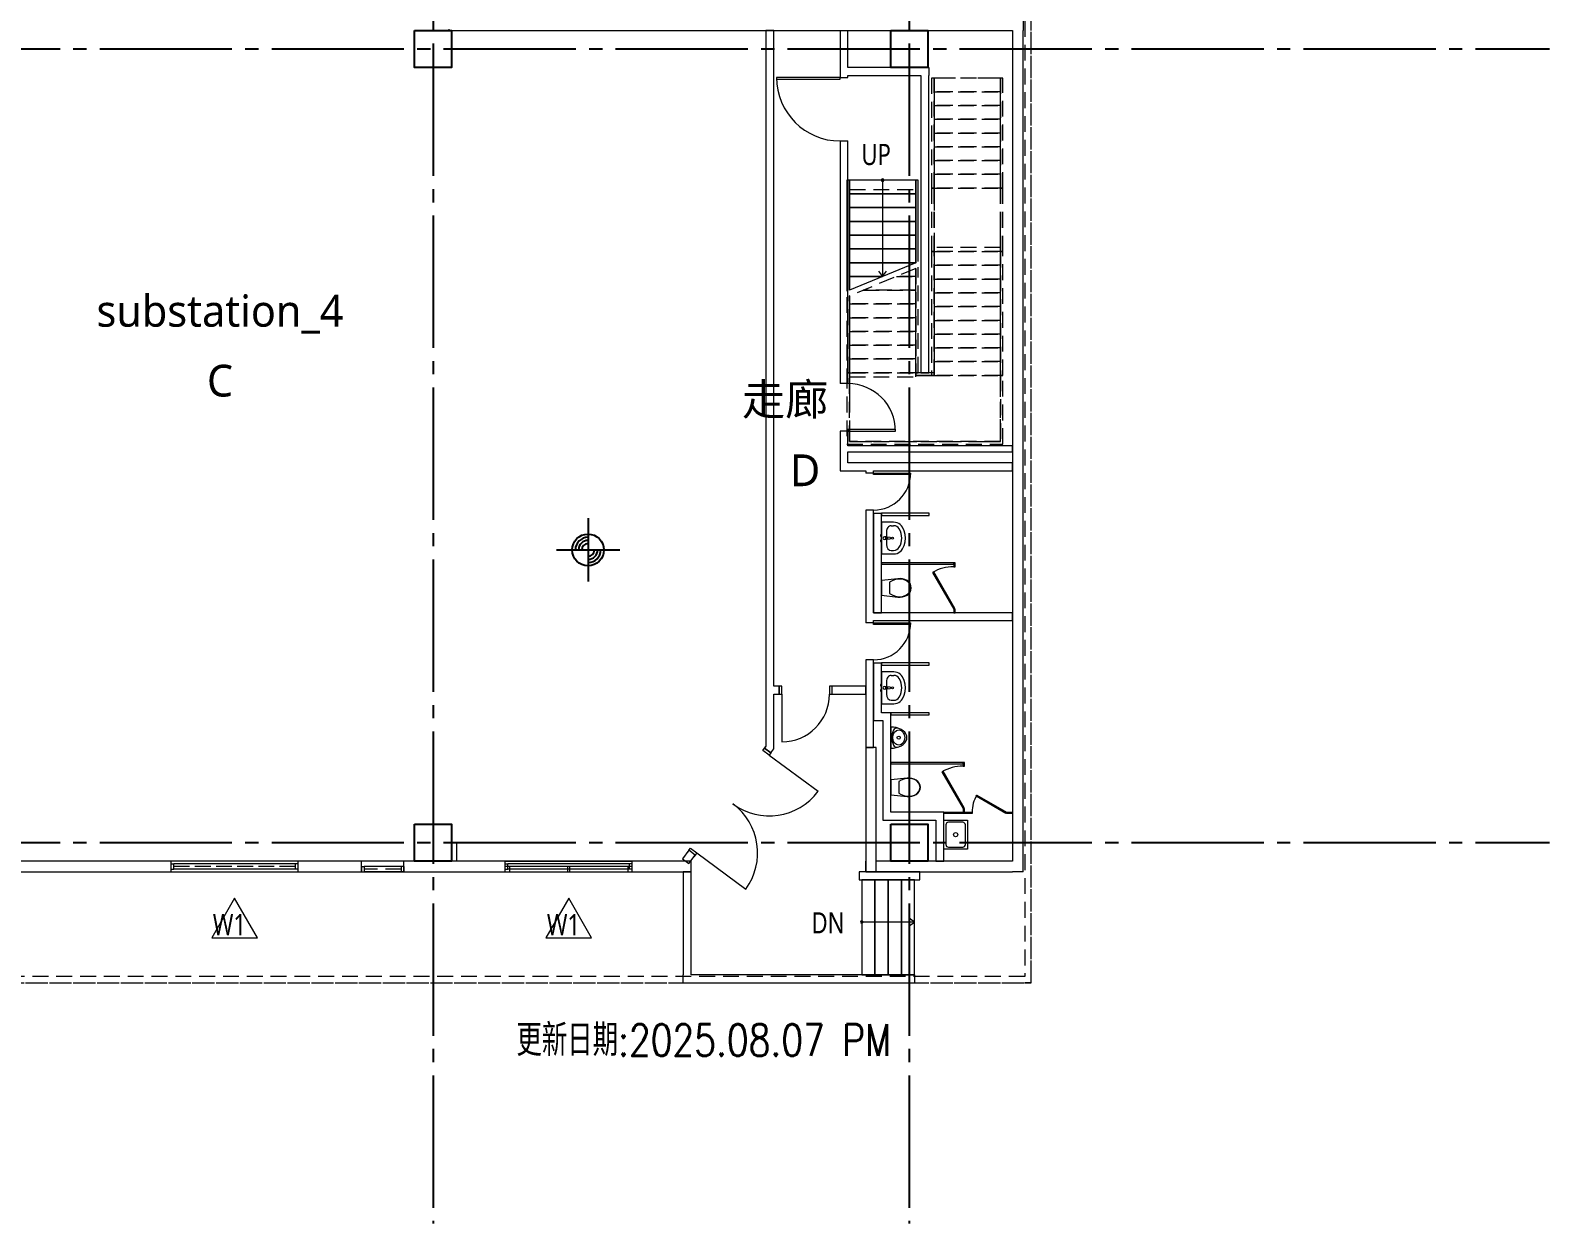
# Model space of a CAD drawing. Header units: millimetres. Extents: x -17313 to 27370, y -1010 to 13584.
# Drawn here: x 24499 to 27370, y -720 to 1535 of the extents above; entities that cross this region are included whole.
import ezdxf
from ezdxf.enums import TextEntityAlignment as Align

# ---------------------------------------------------------------- set-up
doc = ezdxf.new("R2010")
doc.units = ezdxf.units.MM
doc.header["$LTSCALE"] = 100
for name, pattern in [('X-S-FAB-L10$0$COL-CEN-LIN', [3.25, 2.5, -0.25, 0.25, -0.25]), ('X-S-FAB-L10$0$HIDDEN', [0.4, 0.3, -0.1]), ('X-S-FAB-L10$0$JJP_虛線(退縮線、投影線、地下室範圍、非屬本工程、圖面分區)', [0.45, 0.3, -0.15]), ('X-S-FAB-L10$0$虛線', [0.846667, 0.423333, -0.423333])]:
    doc.linetypes.add(name, pattern=pattern)
for name, color, linetype in [('0-XREF', 7, 'Continuous'), ('X-S-FAB-L10$0$0-DIM-INT', 8, 'Continuous'), ('X-S-FAB-L10$0$0-DIM-TXT', 8, 'Continuous'), ('X-S-FAB-L10$0$A-OBJE-TOIL.3D', 8, 'Continuous'), ('X-S-FAB-L10$0$A-STRS', 8, 'Continuous'), ('X-S-FAB-L10$0$A-TEXT', 8, 'Continuous'), ('X-S-FAB-L10$0$A-WALL-EX', 8, 'Continuous'), ('X-S-FAB-L10$0$A-WALL-IN', 8, 'Continuous'), ('X-S-FAB-L10$0$A-WALL-IN.200K', 8, 'Continuous'), ('X-S-FAB-L10$0$A-WALL-IN.200K拆除', 8, 'Continuous'), ('X-S-FAB-L10$0$A-ZONE.200K', 8, 'Continuous'), ('X-S-FAB-L10$0$BLOCK', 8, 'Continuous'), ('X-S-FAB-L10$0$CCL', 8, 'X-S-FAB-L10$0$COL-CEN-LIN'), ('X-S-FAB-L10$0$COL-S', 8, 'Continuous'), ('X-S-FAB-L10$0$Door', 8, 'Continuous'), ('X-S-FAB-L10$0$S-WALL', 8, 'Continuous'), ('X-S-FAB-L10$0$W label', 8, 'Continuous'), ('X-S-FAB-L10$0$Window', 8, 'Continuous')]:
    doc.layers.add(name, color=color, linetype=linetype)
doc.styles.add('X-S-FAB-L10$0$CHINA', font='simplex.shx', dxfattribs={"width": 0.75, "bigfont": 'chineset.shx'})
doc.styles.add('X-S-FAB-L10$0$Standard', font='', dxfattribs={"width": 0.8})
doc.styles.add('X-S-FAB-L10$0$TG_NOTE_TEXT', font='simplex.shx', dxfattribs={"width": 0.75, "bigfont": 'chineset.shx'})
doc.styles.get('X-S-FAB-L10$0$Standard').set_extended_font_data('Microsoft JhengHei')

# ---------------------------------------------------------------- blocks, each defined once
blk = doc.blocks.new('X-S-FAB-L10$0$FAB2-L05')
at = {"layer": 'X-S-FAB-L10$0$CCL'}
for p, q in [((-900, 11005), (-900, 0)), ((0, 11005), (0, 0)), ((-26880, 2220), (1210, 2220)), ((-26880, 720), (1210, 720))]:
    blk.add_line(p, q, dxfattribs=at)
at = {"layer": 'X-S-FAB-L10$0$COL-S'}
for points in [[(-935, 2255), (-865, 2255), (-865, 2185), (-935, 2185)], [(-35, 2255), (35, 2255), (35, 2185), (-35, 2185)], [(-935, 755), (-865, 755), (-865, 685), (-935, 685)], [(-35, 755), (35, 755), (35, 685), (-35, 685)]]:
    blk.add_lwpolyline(points, close=True, dxfattribs=at)
blk = doc.blocks.new('X-S-FAB-L10$0$substation_4__房間編號__42_1', base_point=(25222.7, 283.3))
at = {"layer": 'X-S-FAB-L10$0$A-ZONE.200K', "color": 154, "lineweight": 0, "style": 'X-S-FAB-L10$0$Standard'}
for tag, p in [('ROOM_NAME', (24857.3, 1035)), ('DUMMY_849', (25088.5, 1057.1)), ('DUMMY_850', (24831.4, 927.4)), ('DUMMY_851', (24857.3, 903.1))]:
    blk.add_attdef(tag, text='', height=60, dxfattribs=at).set_placement(p, align=Align.TOP_CENTER)
blk = doc.blocks.new('X-S-FAB-L10$0$走廊__房間編號__48_1', base_point=(25992.4, 536.3))
at = {"layer": 'X-S-FAB-L10$0$A-ZONE.200K', "color": 4, "lineweight": 0, "style": 'X-S-FAB-L10$0$Standard'}
for tag, p in [('ROOM_NAME', (25963.2, 867.8)), ('DUMMY_849', (26041, 887.7)), ('DUMMY_850', (25933.9, 757.9)), ('DUMMY_851', (25963.2, 733.6))]:
    blk.add_attdef(tag, text='', height=60, dxfattribs=at).set_placement(p, align=Align.TOP_CENTER)
blk = doc.blocks.new('X-S-FAB-L10$0$萬用門(22改)-REVISED[4]_1')
at = {"layer": 'X-S-FAB-L10$0$Door', "color": 4, "lineweight": 0}
for p, q in [((26029, 1446), (25909, 1446)), ((25909, 1446), (25909, 1443)), ((25909, 1443), (26029, 1443)), ((26029, 1443), (26029, 1446)), ((26029, 1446), (26044, 1446)), ((26029, 1326), (26044, 1326))]:
    blk.add_line(p, q, dxfattribs=at)
blk.add_arc((26029, 1446), 120, 180, 270, dxfattribs=at)
blk = doc.blocks.new('X-S-FAB-L10$0$萬用門(22改)-REVISED[5]_1')
at = {"layer": 'X-S-FAB-L10$0$Door', "color": 4, "lineweight": 0}
for p, q in [((26044, 867.5), (26029, 867.5)), ((26044, 777.5), (26029, 777.5)), ((26134, 780.5), (26044, 780.5)), ((26044, 780.5), (26044, 777.5)), ((26044, 777.5), (26134, 777.5)), ((26134, 777.5), (26134, 780.5))]:
    blk.add_line(p, q, dxfattribs=at)
blk.add_arc((26044, 777.5), 90, 0, 90, dxfattribs=at)
blk = doc.blocks.new('X-S-FAB-L10$0$萬用門(22改)-REVISED[6]_1')
at = {"layer": 'X-S-FAB-L10$0$Door', "color": 4, "lineweight": 0}
for p, q in [((26092.5, 698.5), (26077.5, 698.5)), ((26092.5, 698.5), (26162.5, 698.5)), ((26092.5, 695.5), (26092.5, 698.5)), ((26162.5, 695.5), (26092.5, 695.5)), ((26162.5, 698.5), (26162.5, 695.5)), ((26092.5, 628.5), (26077.5, 628.5))]:
    blk.add_line(p, q, dxfattribs=at)
blk.add_arc((26092.5, 698.5), 70, 270, 0, dxfattribs=at)
blk = doc.blocks.new('X-S-FAB-L10$0$萬用門(22改)-REVISED[7]_1')
at = {"layer": 'X-S-FAB-L10$0$Door', "color": 4, "lineweight": 0}
for p, q in [((26092.5, 415.5), (26077.5, 415.5)), ((26092.5, 415.5), (26162.5, 415.5)), ((26092.5, 412.5), (26092.5, 415.5)), ((26162.5, 412.5), (26092.5, 412.5)), ((26162.5, 415.5), (26162.5, 412.5)), ((26092.5, 345.5), (26077.5, 345.5))]:
    blk.add_line(p, q, dxfattribs=at)
blk.add_arc((26092.5, 415.5), 70, 270, 0, dxfattribs=at)
blk = doc.blocks.new('X-S-FAB-L10$0$2扇滑動窗 24[11]_1')
at = {"layer": 'X-S-FAB-L10$0$Window', "color": 8, "lineweight": 0}
for p, q in [((25396.25, -35), (25636.25, -35)), ((25396.25, -55), (25636.25, -55)), ((25513.75, -45), (25404.75, -45)), ((25404.75, -55), (25513.75, -55)), ((25627.75, -45), (25518.75, -45)), ((25518.75, -55), (25627.75, -55))]:
    blk.add_line(p, q, dxfattribs=at)
at = {"layer": 'X-S-FAB-L10$0$Window', "color": 1, "lineweight": 0}
for p, q in [((25396.25, -45), (25396.25, -35)), ((25396.25, -55), (25396.25, -45)), ((25396.25, -55), (25396.25, -45)), ((25636.25, -45), (25636.25, -35)), ((25636.25, -55), (25636.25, -45)), ((25636.25, -55), (25636.25, -45))]:
    blk.add_line(p, q, dxfattribs=at)
at = {"layer": 'X-S-FAB-L10$0$Window', "color": 4, "lineweight": 0}
for p, q in [((25404.75, -45), (25396.25, -45)), ((25396.25, -55), (25404.75, -55)), ((25404.75, -55), (25404.75, -45)), ((25518.75, -45), (25513.75, -45)), ((25513.75, -45), (25513.75, -55)), ((25518.75, -45), (25513.75, -45)), ((25513.75, -55), (25518.75, -55)), ((25513.75, -55), (25518.75, -55)), ((25518.75, -55), (25518.75, -45)), ((25636.25, -45), (25627.75, -45)), ((25627.75, -45), (25627.75, -55)), ((25627.75, -55), (25636.25, -55))]:
    blk.add_line(p, q, dxfattribs=at)
blk = doc.blocks.new('X-S-FAB-L10$0$通用_百葉窗[12]_1')
at = {"layer": 'X-S-FAB-L10$0$Window', "color": 12, "lineweight": 0}
for p, q in [((25125, -45), (25125, -55)), ((25125, -45), (25130, -45)), ((25125, -55), (25130, -55)), ((25200, -45), (25130, -45)), ((25130, -45), (25130, -55)), ((25200, -55), (25130, -55)), ((25200, -45), (25200, -55)), ((25205, -45), (25200, -45)), ((25205, -55), (25200, -55)), ((25205, -45), (25205, -55))]:
    blk.add_line(p, q, dxfattribs=at)
at = {"layer": 'X-S-FAB-L10$0$Window', "color": 12, "linetype": 'X-S-FAB-L10$0$JJP_虛線(退縮線、投影線、地下室範圍、非屬本工程、圖面分區)', "lineweight": 0}
blk.add_line((25200, -50), (25130, -50), dxfattribs=at)
blk = doc.blocks.new('X-S-FAB-L10$0$水標記 24[44]_1', base_point=(24885, -55))
at = {"layer": 'X-S-FAB-L10$0$W label', "color": 1, "lineweight": 0, "flags": 128}
blk.add_lwpolyline([(24841.7, -180), (24928.3, -180), (24885, -105)], close=True, dxfattribs=at)
at = {"layer": 'X-S-FAB-L10$0$W label', "color": 6, "lineweight": 0, "insert": (24843.8, -175), "char_height": 40, "attachment_point": 7, "style": 'X-S-FAB-L10$0$Standard'}
blk.add_mtext('\\A1;{\\pql;\\pt0;\\fMicrosoft JhengHei|b0|i0|c136|p34;W1\\fMicrosoft JhengHei|b0|i0|c136|p34;\\fMicrosoft JhengHei|b0|i0|c136|p34;\\fMicrosoft JhengHei|b0|i0|c136|p34;}', dxfattribs=at)
blk = doc.blocks.new('X-S-FAB-L10$0$通用_百葉窗[13]_1')
at = {"layer": 'X-S-FAB-L10$0$Window', "color": 1, "lineweight": 0}
for p, q in [((24765, -50), (24765, -40)), ((24765, -40), (24770, -40)), ((24765, -50), (24770, -50)), ((25000, -40), (24770, -40)), ((24770, -50), (24770, -40)), ((25000, -50), (24770, -50)), ((25000, -50), (25000, -40)), ((25005, -40), (25000, -40)), ((25005, -50), (25000, -50)), ((25005, -50), (25005, -40))]:
    blk.add_line(p, q, dxfattribs=at)
at = {"layer": 'X-S-FAB-L10$0$Window', "color": 1, "linetype": 'X-S-FAB-L10$0$HIDDEN', "lineweight": 0}
blk.add_line((25000, -45), (24770, -45), dxfattribs=at)
at = {"layer": 'X-S-FAB-L10$0$W label', "color": 1, "lineweight": 0}
blk.add_blockref('X-S-FAB-L10$0$水標記 24[44]_1', (24885, -55), dxfattribs=at)
blk = doc.blocks.new('X-S-FAB-L10$0$水標記 24[45]_1', base_point=(25516.2, -55))
at = {"layer": 'X-S-FAB-L10$0$W label', "color": 1, "lineweight": 0, "flags": 128}
blk.add_lwpolyline([(25472.9, -180), (25559.6, -180), (25516.2, -105)], close=True, dxfattribs=at)
at = {"layer": 'X-S-FAB-L10$0$W label', "color": 6, "lineweight": 0, "insert": (25475.1, -175), "char_height": 40, "attachment_point": 7, "style": 'X-S-FAB-L10$0$Standard'}
blk.add_mtext('\\A1;{\\pql;\\pt0;\\fMicrosoft JhengHei|b0|i0|c136|p34;W1\\fMicrosoft JhengHei|b0|i0|c136|p34;\\fMicrosoft JhengHei|b0|i0|c136|p34;\\fMicrosoft JhengHei|b0|i0|c136|p34;}', dxfattribs=at)
blk = doc.blocks.new('X-S-FAB-L10$0$通用_百葉窗[14]_1')
at = {"layer": 'X-S-FAB-L10$0$Window', "color": 1, "lineweight": 0}
for p, q in [((25396.25, -50), (25396.25, -40)), ((25396.25, -40), (25401.25, -40)), ((25396.25, -50), (25401.25, -50)), ((25631.25, -40), (25401.25, -40)), ((25401.25, -50), (25401.25, -40)), ((25631.25, -50), (25401.25, -50)), ((25631.25, -50), (25631.25, -40)), ((25636.25, -40), (25631.25, -40)), ((25636.25, -50), (25631.25, -50)), ((25636.25, -50), (25636.25, -40))]:
    blk.add_line(p, q, dxfattribs=at)
at = {"layer": 'X-S-FAB-L10$0$Window', "color": 1, "linetype": 'X-S-FAB-L10$0$HIDDEN', "lineweight": 0}
blk.add_line((25631.25, -45), (25401.25, -45), dxfattribs=at)
at = {"layer": 'X-S-FAB-L10$0$W label', "color": 1, "lineweight": 0}
blk.add_blockref('X-S-FAB-L10$0$水標記 24[45]_1', (25516.25, -55), dxfattribs=at)
blk = doc.blocks.new('X-S-FAB-L10$0$金屬雙門 24[48]_1')
at = {"layer": 'X-S-FAB-L10$0$Door', "lineweight": 0}
for p, q in [((25883.1, 174.4), (25886, 178.5)), ((25895.1, 165.5), (25883.1, 174.4)), ((25886, 178.5), (25888.6, 181.9)), ((25886, 178.5), (25888.6, 181.9)), ((25886, 178.5), (25898.1, 169.5)), ((25898.1, 169.5), (25886, 178.5)), ((25898.1, 169.5), (25886, 178.5)), ((25898.1, 169.5), (25900.6, 173)), ((25898.1, 169.5), (25900.6, 173)), ((25898.1, 169.5), (25895.1, 165.5)), ((25895.1, 165.5), (25987.6, 97.1)), ((25743.3, -14.5), (25740.8, -18)), ((25743.3, -14.5), (25740.8, -18)), ((25743.3, -14.5), (25746.3, -10.5)), ((25755.4, -23.4), (25743.3, -14.5)), ((25755.4, -23.4), (25743.3, -14.5)), ((25755.4, -23.4), (25743.3, -14.5)), ((25746.3, -10.5), (25758.4, -19.4)), ((25755.4, -23.4), (25752.8, -26.9)), ((25755.4, -23.4), (25752.8, -26.9)), ((25758.4, -19.4), (25755.4, -23.4)), ((25758.4, -19.4), (25850.8, -87.8))]:
    blk.add_line(p, q, dxfattribs=at)
for centre, start, end in [((25895.1, 165.5), 233.5158, 323.5158), ((25758.4, -19.4), 323.5158, 53.5158)]:
    blk.add_arc(centre, 115, start, end, dxfattribs=at)
blk = doc.blocks.new('X-S-FAB-L10')
at = {"layer": 'X-S-FAB-L10$0$0-DIM-INT'}
for p, q in [((25552.969, 613.233), (25552.969, 493.233)), ((25492.969, 553.233), (25612.969, 553.233))]:
    blk.add_line(p, q, dxfattribs=at)
blk.add_circle((25552.969, 553.233), 30, dxfattribs=at)
for radius, start, end in [(24, 90, 180), (18, 90, 180), (12, 90, 180), (24, 270, 0), (18, 270, 0), (12, 270, 0)]:
    blk.add_arc((25552.969, 553.233), radius, start, end, dxfattribs=at)
at = {"layer": 'X-S-FAB-L10$0$A-OBJE-TOIL.3D', "lineweight": 0}
for p, q in [((26115.718, 576.86), (26117.205, 576.86)), ((26115.718, 574.14), (26115.718, 576.86)), ((26116.727, 587.383), (26116.727, 563.617)), ((26125.823, 598.978), (26130.405, 598.978)), ((26117.205, 574.14), (26115.718, 574.14)), ((26125.823, 552.022), (26130.405, 552.022)), ((26122.641, 492.394), (26122.641, 481.5)), ((26122.641, 481.5), (26122.641, 470.606)), ((26125.827, 315.978), (26130.409, 315.978)), ((26115.723, 293.86), (26117.21, 293.86)), ((26115.723, 291.14), (26115.723, 293.86)), ((26117.21, 291.14), (26115.723, 291.14)), ((26116.732, 304.383), (26116.732, 280.617)), ((26125.827, 269.022), (26130.409, 269.022)), ((26140.141, 115.394), (26140.141, 104.5)), ((26140.141, 104.5), (26140.141, 93.606)), ((26229, 33.5), (26229, -3.5)), ((26261, 38.5), (26234, 38.5)), ((26266, -3.5), (26266, 33.5)), ((26234, -8.5), (26261, -8.5))]:
    blk.add_line(p, q, dxfattribs=at)
at = {"layer": 'X-S-FAB-L10$0$A-OBJE-TOIL.3D', "lineweight": 0, "flags": 128}
for points in [[(26092.5, 622.5), (26107.5, 622.5)], [(26092.5, 622.5), (26092.5, 434.5)], [(26107.5, 434.5), (26107.5, 622.5)], [(26092.5, 434.5), (26107.5, 434.5)], [(26092.5, 339.5), (26107.5, 339.5)], [(26092.5, 339.5), (26092.5, 230.5)], [(26107.5, 245.5), (26107.5, 339.5)], [(26092.5, 230.5), (26107.5, 230.5)], [(26110, 245.5), (26107.5, 245.5)], [(26107.5, 230.5), (26110, 230.5)], [(26125, 245.5), (26110, 245.5)], [(26110, 230.5), (26110, 42.5)], [(26125, 57.5), (26125, 245.5)], [(26210, 57.5), (26125, 57.5)], [(26225, 57.5), (26210, 57.5)], [(26225, -35), (26225, 57.5)], [(26110, 42.5), (26125, 42.5)], [(26125, 42.5), (26210, 42.5)], [(26210, 42.5), (26210, -35)], [(26210, -35), (26225, -35)]]:
    blk.add_lwpolyline(points, dxfattribs=at)
for points in [[(26107.495, 545.5), (26130.405, 545.5), (26133.777, 545.789), (26137.041, 546.649), (26140.093, 548.05), (26142.836, 549.949), (26145.181, 552.285), (26147.055, 554.983), (26150.049, 561.502), (26151.879, 568.404), (26152.494, 575.5), (26151.879, 582.596), (26150.049, 589.498), (26147.055, 596.017), (26145.181, 598.715), (26142.836, 601.051), (26140.093, 602.95), (26137.041, 604.351), (26133.777, 605.211), (26130.405, 605.5), (26107.495, 605.5)], [(26107.5, 622.5), (26107.5, 618.5), (26197.5, 618.491), (26197.5, 622.491)], [(26107.495, 579.15), (26107.495, 581.85), (26105.495, 581.85), (26105.495, 579.15)], [(26107.495, 569.15), (26107.495, 571.85), (26105.495, 571.85), (26105.495, 569.15)], [(26107.5, 528.5), (26107.5, 526), (26244, 526), (26244, 528.5)], [(26246.5, 528.5), (26244, 528.5), (26244, 521.5), (26246.5, 521.5)], [(26147.175, 464.558), (26151.528, 465.798), (26155.635, 467.7), (26158.889, 470.26), (26161.385, 473.564), (26162.956, 477.395), (26163.5, 481.5), (26162.956, 485.605), (26161.385, 489.436), (26158.889, 492.74), (26155.635, 495.3), (26151.528, 497.202), (26147.175, 498.442), (26142.682, 498.991), (26138.159, 498.835), (26107.5, 495.597), (26107.5, 467.403), (26138.159, 464.165), (26142.682, 464.009)], [(26107.5, 493.8), (26107.5, 469.2), (26108, 469.2), (26108, 493.8)], [(26246.165, 442.75), (26206.165, 512.032), (26204, 510.782), (26244, 441.5)], [(26246.5, 441.5), (26244, 441.5), (26244, 434.5), (26246.5, 434.5)], [(26107.5, 339.5), (26107.5, 335.5), (26197.5, 335.491), (26197.5, 339.491)], [(26107.5, 262.5), (26130.409, 262.5), (26133.781, 262.789), (26137.046, 263.649), (26140.098, 265.05), (26142.841, 266.949), (26145.186, 269.285), (26147.059, 271.983), (26150.053, 278.502), (26151.883, 285.404), (26152.499, 292.5), (26151.883, 299.596), (26150.053, 306.498), (26147.059, 313.017), (26145.186, 315.715), (26142.841, 318.051), (26140.098, 319.95), (26137.046, 321.351), (26133.781, 322.211), (26130.409, 322.5), (26107.5, 322.5)], [(26107.5, 296.15), (26107.5, 298.85), (26105.5, 298.85), (26105.5, 296.15)], [(26107.5, 286.15), (26107.5, 288.85), (26105.5, 288.85), (26105.5, 286.15)], [(26125, 245.5), (26125, 241.5), (26197.5, 241.493), (26197.5, 245.493)], [(26124.994, 178.5), (26130.29, 178.803), (26135.425, 179.705), (26140.244, 181.178), (26144.599, 183.177), (26148.359, 185.642), (26151.408, 188.497), (26153.655, 191.657), (26155.032, 195.024), (26155.495, 198.497), (26155.032, 201.97), (26153.657, 205.338), (26151.41, 208.497), (26148.361, 211.353), (26144.602, 213.819), (26140.247, 215.819), (26135.429, 217.293), (26130.294, 218.196), (26124.997, 218.5), (26124.995, 198.5)], [(26125, 151.5), (26125, 149), (26261.5, 149), (26261.5, 151.5)], [(26264, 151.5), (26261.5, 151.5), (26261.5, 144.5), (26264, 144.5)], [(26164.675, 87.558), (26169.028, 88.798), (26173.135, 90.7), (26176.389, 93.26), (26178.885, 96.564), (26180.456, 100.395), (26181, 104.5), (26180.456, 108.605), (26178.885, 112.436), (26176.389, 115.74), (26173.135, 118.3), (26169.028, 120.202), (26164.675, 121.442), (26160.182, 121.991), (26155.659, 121.835), (26125, 118.597), (26125, 90.403), (26155.659, 87.165), (26160.182, 87.009)], [(26125, 116.8), (26125, 92.2), (26125.5, 92.2), (26125.5, 116.8)], [(26263.665, 65.75), (26223.665, 135.032), (26221.5, 133.782), (26261.5, 64.5)], [(26342.446, 55.335), (26286.154, 87.835), (26287.404, 90), (26343.696, 57.5)], [(26225, 55), (26225, 57.5), (26278.696, 57.5), (26278.696, 55)], [(26264, 64.5), (26261.5, 64.5), (26261.5, 57.5), (26264, 57.5)], [(26343.696, 55), (26343.696, 57.5), (26355, 57.5), (26355, 55)], [(26270, 42.5), (26270, -12.5), (26225, -12.5), (26225, 42.5)]]:
    blk.add_lwpolyline(points, close=True, dxfattribs=at)
for points in [[(26113.227, 573), (26117.423, 573.4, 0.12101958), (26118.374, 573.727), (26123.667, 574.39, 0.88256628), (26123.667, 576.61), (26118.374, 577.273, 0.12101958), (26117.423, 577.6), (26113.227, 578, 1)], [(26113.232, 290), (26117.427, 290.4, 0.12101958), (26118.378, 290.727), (26123.672, 291.39, 0.88256628), (26123.672, 293.61), (26118.378, 294.273, 0.12101958), (26117.427, 294.6), (26113.232, 295, 1)]]:
    blk.add_lwpolyline(points, format="xyb", close=True, dxfattribs=at)
at = {"layer": 'X-S-FAB-L10$0$A-OBJE-TOIL.3D', "lineweight": 0}
for centre, radius in [((26128.209, 575.5), 1.75), ((26128.213, 292.5), 1.75), ((26139.995, 198.499), 3), ((26247.5, 15), 4)]:
    blk.add_circle(centre, radius, dxfattribs=at)
for centre, radius, start, end in [((26117.205, 575.5), 1.36, 270, 90), ((26117.233, 575.5), 2.109, 302.771025, 57.228975), ((26244, 441.5), 80, 90, 120), ((26117.21, 292.5), 1.36, 270, 90), ((26117.237, 292.5), 2.109, 302.771025, 57.228975), ((26160.01, 198.497), 33.015, 154.541866, 179.994444), ((26136.524, 209.678), 7.002, 79.179914, 154.541864), ((26160.01, 198.497), 33.015, 179.994444, 205.447022), ((26136.521, 187.32), 7.002, 205.447022, 280.808974), ((26261.5, 64.5), 80, 90, 120), ((26343.696, 57.5), 65, 150, 180), ((26234, 33.5), 5, 90, 180), ((26261, 33.5), 5, 0, 90), ((26234, -3.5), 5, 180, 270), ((26261, -3.5), 5, 270, 0)]:
    blk.add_arc(centre, radius, start, end, dxfattribs=at)
for centre, major_axis, ratio, start_param, end_param in [((26125.823, 587.37), (0, 11.607), 0.78364566, 0, 1.57079633), ((26130.405, 587.385), (12.12, 0), 0.95652174, 0.49697483, 1.57079633), ((26107.495, 575.5), (38.182, 0), 0.95652174, 5.78621047, 6.78016015), ((26125.823, 563.63), (0, 11.607), 0.78364566, 1.57079633, 3.14159265), ((26130.405, 563.615), (12.12, 0), 0.95652174, 4.71238898, 5.78621048), ((26141.444, 455.69), (0, 42.525), 0.87554585, 6.25956718, 6.81258774), ((26143.577, 472.554), (0, 25.69), 0.87554585, 5.43832418, 6.33891274), ((26150.616, 481.419), (0, 13.852), 0.87554585, 4.71824985, 5.34489362), ((26141.444, 507.31), (0, 42.525), 0.87554585, 2.61218792, 3.16520847), ((26143.577, 490.446), (0, 25.69), 0.87554585, 3.08586142, 3.98644998), ((26150.616, 481.581), (0, 13.852), 0.87554585, 4.07988447, 4.70652824), ((26125.827, 304.37), (0, 11.607), 0.78364566, 0, 1.57079633), ((26130.409, 304.385), (12.12, 0), 0.95652174, 0.49697483, 1.57079633), ((26107.5, 292.5), (38.182, 0), 0.95652174, 5.78621047, 6.78016015), ((26125.827, 280.63), (0, 11.607), 0.78364566, 1.57079633, 3.14159265), ((26130.409, 280.615), (12.12, 0), 0.95652174, 4.71238898, 5.78621048), ((26158.944, 78.69), (0, 42.525), 0.87554585, 6.25956718, 6.81258774), ((26161.077, 95.554), (0, 25.69), 0.87554585, 5.43832418, 6.33891274), ((26158.944, 130.31), (0, 42.525), 0.87554585, 2.61218792, 3.16520847), ((26161.077, 113.446), (0, 25.69), 0.87554585, 3.08586142, 3.98644998), ((26168.116, 104.419), (0, 13.852), 0.87554585, 4.71824985, 5.34489362), ((26168.116, 104.581), (0, 13.852), 0.87554585, 4.07988447, 4.70652824)]:
    blk.add_ellipse(centre, major_axis=major_axis, ratio=ratio, start_param=start_param, end_param=end_param, dxfattribs=at)
blk.add_ellipse((26139.995, 198.499), major_axis=(0.001, 14.5), ratio=0.77241379, dxfattribs=at)
at = {"layer": 'X-S-FAB-L10$0$A-STRS', "linetype": 'X-S-FAB-L10$0$JJP_虛線(退縮線、投影線、地下室範圍、非屬本工程、圖面分區)', "lineweight": 0}
for p, q in [((26207, 1445), (26202, 1445)), ((26202, 1445), (26202, 1237)), ((26207, 1237), (26207, 1445)), ((26332, 1445), (26207, 1445)), ((26207, 1445), (26207, 1419)), ((26337, 1445), (26332, 1445)), ((26332, 1445), (26332, 1237)), ((26332, 1419), (26332, 1445)), ((26337, 1237), (26337, 1445)), ((26207, 1419), (26332, 1419)), ((26332, 1419), (26207, 1419)), ((26207, 1419), (26207, 1393)), ((26207, 1419), (26332, 1419)), ((26332, 1393), (26332, 1419)), ((26207, 1393), (26332, 1393)), ((26332, 1393), (26207, 1393)), ((26207, 1393), (26207, 1367)), ((26207, 1393), (26332, 1393)), ((26332, 1367), (26332, 1393)), ((26207, 1367), (26332, 1367)), ((26332, 1367), (26207, 1367)), ((26207, 1367), (26207, 1341)), ((26207, 1367), (26332, 1367)), ((26332, 1341), (26332, 1367)), ((26207, 1341), (26332, 1341)), ((26332, 1341), (26207, 1341)), ((26207, 1341), (26207, 1315)), ((26207, 1341), (26332, 1341)), ((26332, 1315), (26332, 1341)), ((26207, 1315), (26332, 1315)), ((26332, 1315), (26207, 1315)), ((26207, 1315), (26207, 1289)), ((26207, 1315), (26332, 1315)), ((26332, 1289), (26332, 1315)), ((26207, 1289), (26332, 1289)), ((26332, 1289), (26207, 1289)), ((26207, 1289), (26207, 1263)), ((26207, 1289), (26332, 1289)), ((26332, 1263), (26332, 1289)), ((26047, 1234.585), (26172, 1234.585)), ((26207, 1237), (26202, 1237)), ((26202, 1237), (26202, 1117)), ((26202, 1237), (26207, 1237)), ((26207, 1263), (26332, 1263)), ((26207, 1263), (26207, 1237)), ((26332, 1263), (26207, 1263)), ((26207, 1263), (26332, 1263)), ((26207, 1117), (26207, 1237)), ((26207, 1237), (26332, 1237)), ((26207, 1237), (26332, 1237)), ((26207, 1237), (26332, 1237)), ((26207, 1237), (26207, 1117)), ((26332, 1237), (26207, 1237)), ((26207, 1237), (26332, 1237)), ((26332, 1237), (26332, 1263)), ((26337, 1237), (26332, 1237)), ((26332, 1237), (26332, 1117)), ((26332, 1237), (26337, 1237)), ((26332, 1117), (26332, 1237)), ((26337, 1117), (26337, 1237)), ((26332, 1124.77), (26207, 1124.77)), ((26207, 1117), (26202, 1117)), ((26202, 1117), (26202, 883)), ((26202, 1117), (26207, 1117)), ((26207, 883), (26207, 1117)), ((26207, 1117), (26332, 1117)), ((26207, 1117), (26332, 1117)), ((26207, 1117), (26332, 1117)), ((26332, 1117), (26207, 1117)), ((26207, 1117), (26207, 1091)), ((26207, 1117), (26332, 1117)), ((26207, 1091), (26332, 1091)), ((26332, 1091), (26207, 1091)), ((26207, 1091), (26207, 1065)), ((26207, 1091), (26332, 1091)), ((26337, 1117), (26332, 1117)), ((26332, 1117), (26332, 883)), ((26332, 1117), (26337, 1117)), ((26332, 1091), (26332, 1117)), ((26332, 1065), (26332, 1091)), ((26337, 883), (26337, 1117)), ((26172, 1085.169), (26047, 1033.169)), ((26172, 1070), (26135.536, 1070)), ((26135.536, 1070), (26172, 1070)), ((26172, 1070), (26135.536, 1070)), ((26172, 1085.169), (26172, 888)), ((26172, 1070), (26172, 1085.169)), ((26172, 1044), (26172, 1070)), ((26177, 888), (26177, 1087.249)), ((26207, 1065), (26332, 1065)), ((26332, 1065), (26207, 1065)), ((26207, 1065), (26207, 1039)), ((26207, 1065), (26332, 1065)), ((26332, 1039), (26332, 1065)), ((26172, 1044), (26073.036, 1044)), ((26073.036, 1044), (26172, 1044)), ((26172, 1044), (26073.036, 1044)), ((26172, 1018), (26172, 1044)), ((26207, 1039), (26332, 1039)), ((26332, 1039), (26207, 1039)), ((26207, 1039), (26207, 1013)), ((26207, 1039), (26332, 1039)), ((26332, 1013), (26332, 1039)), ((26042, 1031.089), (26042, 888)), ((26047, 888), (26047, 1033.169)), ((26047, 1033.169), (26047, 1018)), ((26172, 1018), (26047, 1018)), ((26047, 1018), (26172, 1018)), ((26172, 1018), (26047, 1018)), ((26047, 1018), (26047, 992)), ((26172, 992), (26172, 1018)), ((26207, 1013), (26332, 1013)), ((26332, 1013), (26207, 1013)), ((26207, 1013), (26207, 987)), ((26207, 1013), (26332, 1013)), ((26332, 987), (26332, 1013)), ((26172, 992), (26047, 992)), ((26047, 992), (26172, 992)), ((26172, 992), (26047, 992)), ((26047, 992), (26047, 966)), ((26172, 966), (26172, 992)), ((26207, 987), (26332, 987)), ((26332, 987), (26207, 987)), ((26207, 987), (26207, 961)), ((26207, 987), (26332, 987)), ((26332, 961), (26332, 987)), ((26172, 966), (26047, 966)), ((26047, 966), (26172, 966)), ((26172, 966), (26047, 966)), ((26047, 966), (26047, 940)), ((26172, 940), (26172, 966)), ((26207, 961), (26332, 961)), ((26332, 961), (26207, 961)), ((26207, 961), (26207, 935)), ((26207, 961), (26332, 961)), ((26332, 935), (26332, 961)), ((26172, 940), (26047, 940)), ((26047, 940), (26172, 940)), ((26172, 940), (26047, 940)), ((26047, 940), (26047, 914)), ((26172, 914), (26172, 940)), ((26207, 935), (26332, 935)), ((26332, 935), (26207, 935)), ((26207, 935), (26207, 909)), ((26207, 935), (26332, 935)), ((26332, 909), (26332, 935)), ((26172, 914), (26047, 914)), ((26047, 914), (26172, 914)), ((26172, 914), (26047, 914)), ((26047, 914), (26047, 888)), ((26172, 888), (26172, 914)), ((26207, 909), (26332, 909)), ((26207, 909), (26207, 883)), ((26332, 909), (26207, 909)), ((26207, 909), (26332, 909)), ((26332, 883), (26332, 909)), ((26042, 888), (26047, 888)), ((26042, 888), (26042, 753)), ((26047, 888), (26042, 888)), ((26047, 758), (26047, 888)), ((26172, 888), (26047, 888)), ((26172, 888), (26047, 888)), ((26172, 888), (26047, 888)), ((26047, 888), (26172, 888)), ((26172, 888), (26047, 888)), ((26047, 888), (26047, 758)), ((26047, 880.23), (26172, 880.23)), ((26172, 888), (26177, 888)), ((26172, 888), (26172, 883)), ((26177, 888), (26172, 888)), ((26172, 883), (26172, 888)), ((26172, 883), (26207, 883)), ((26172, 880.23), (26172, 883)), ((26207, 883), (26172, 883)), ((26207, 888), (26177, 888)), ((26202, 883), (26207, 883)), ((26207, 883), (26207, 888)), ((26207, 883), (26332, 883)), ((26207, 883), (26332, 883)), ((26207, 883), (26332, 883)), ((26332, 883), (26207, 883)), ((26207, 883), (26332, 883)), ((26337, 883), (26332, 883)), ((26332, 883), (26332, 758)), ((26332, 883), (26337, 883)), ((26332, 758), (26332, 883)), ((26337, 753), (26337, 883)), ((26042, 753), (26337, 753)), ((26332, 758), (26047, 758)), ((26047, 758), (26332, 758))]:
    blk.add_line(p, q, dxfattribs=at)
at = {"layer": 'X-S-FAB-L10$0$A-STRS', "linetype": 'X-S-FAB-L10$0$虛線', "lineweight": 0}
for p, q in [((26332, 1445), (26207, 1445)), ((26207, 1445), (26207, 1237)), ((26332, 1237), (26332, 1445)), ((26207, 1237), (26207, 1124.77)), ((26332, 1124.77), (26332, 1237)), ((26207, 1124.77), (26207, 1117)), ((26332, 1117), (26332, 1124.77)), ((26207, 1117), (26207, 883)), ((26332, 883), (26332, 1117)), ((26172, 888), (26172, 1085.169)), ((26047, 1033.169), (26047, 888)), ((26047, 888), (26047, 880.23)), ((26047, 880.23), (26047, 758)), ((26172, 883), (26172, 888)), ((26207, 883), (26172, 883)), ((26332, 758), (26332, 883)), ((26047, 758), (26332, 758))]:
    blk.add_line(p, q, dxfattribs=at)
at = {"layer": 'X-S-FAB-L10$0$A-STRS', "lineweight": 0}
for p, q in [((26042, 1252), (26042, 1041.92)), ((26047, 1252), (26042, 1252)), ((26047, 1044), (26047, 1252)), ((26047, 1252), (26047, 1044)), ((26172, 1252), (26047, 1252)), ((26172, 1252), (26047, 1252)), ((26047, 1252), (26047, 1226)), ((26109.5, 1252), (26109.5, 1226)), ((26172, 1252), (26172, 1096)), ((26177, 1252), (26172, 1252)), ((26172, 1096), (26172, 1252)), ((26172, 1226), (26172, 1252)), ((26177, 1098.08), (26177, 1252)), ((26172, 1226), (26047, 1226)), ((26047, 1226), (26172, 1226)), ((26172, 1226), (26047, 1226)), ((26047, 1226), (26047, 1200)), ((26109.5, 1226), (26109.5, 1070)), ((26172, 1200), (26172, 1226)), ((26172, 1200), (26047, 1200)), ((26047, 1200), (26172, 1200)), ((26172, 1200), (26047, 1200)), ((26047, 1200), (26047, 1174)), ((26172, 1174), (26172, 1200)), ((26172, 1174), (26047, 1174)), ((26047, 1174), (26172, 1174)), ((26172, 1174), (26047, 1174)), ((26047, 1174), (26047, 1148)), ((26172, 1148), (26172, 1174)), ((26172, 1148), (26047, 1148)), ((26047, 1148), (26172, 1148)), ((26172, 1148), (26047, 1148)), ((26047, 1148), (26047, 1122)), ((26172, 1122), (26047, 1122)), ((26047, 1122), (26172, 1122)), ((26172, 1122), (26047, 1122)), ((26047, 1122), (26047, 1096)), ((26172, 1122), (26172, 1148)), ((26172, 1096), (26172, 1122)), ((26172, 1096), (26047, 1096)), ((26047, 1096), (26172, 1096)), ((26172, 1096), (26047, 1096)), ((26047, 1096), (26047, 1070)), ((26172, 1096), (26047, 1044)), ((26109.5, 1070), (26047, 1070)), ((26047, 1070), (26109.5, 1070)), ((26109.5, 1070), (26047, 1070)), ((26047, 1070), (26047, 1044)), ((26102, 1080), (26109.5, 1070)), ((26109.5, 1070), (26117, 1080)), ((26095, -70), (26070, -70)), ((26070, -70), (26070, -250)), ((26120, -70), (26095, -70)), ((26095, -70), (26095, -250)), ((26095, -250), (26095, -70)), ((26145, -70), (26120, -70)), ((26120, -70), (26120, -250)), ((26120, -250), (26120, -70)), ((26170, -70), (26145, -70)), ((26145, -70), (26145, -250)), ((26145, -250), (26145, -70)), ((26170, -250), (26170, -70)), ((26170, -150), (26160, -142.5)), ((26095, -150), (26070, -150)), ((26145, -150), (26095, -150)), ((26170, -150), (26145, -150)), ((26160, -157.5), (26170, -150)), ((26070, -250), (26095, -250)), ((26095, -250), (26120, -250)), ((26120, -250), (26145, -250)), ((26145, -250), (26170, -250))]:
    blk.add_line(p, q, dxfattribs=at)
at = {"layer": 'X-S-FAB-L10$0$A-STRS', "lineweight": 0, "flags": 128}
for points in [[(26107, 1252, 1), (26112, 1252, 1)], [(26070, -152.5, 1), (26070, -147.5, 1)]]:
    blk.add_lwpolyline(points, format="xyb", close=True, dxfattribs=at)
at = {"layer": 'X-S-FAB-L10$0$A-WALL-EX', "linetype": 'X-S-FAB-L10$0$JJP_虛線(退縮線、投影線、地下室範圍、非屬本工程、圖面分區)', "lineweight": 0}
for p, q in [((26390, -253), (26390, 3038)), ((26390, -265), (26390, -253)), ((24322, -265), (26378, -265)), ((26378, -265), (26390, -265))]:
    blk.add_line(p, q, dxfattribs=at)
at = {"layer": 'X-S-FAB-L10$0$A-WALL-EX', "lineweight": 0}
for p, q in [((24765, -55), (24765, -35)), ((25005, -35), (24765, -35)), ((24765, -55), (25005, -55)), ((25005, -55), (25005, -35)), ((25125, -55), (25125, -35)), ((25205, -35), (25125, -35)), ((25125, -55), (25205, -55)), ((25205, -55), (25205, -35)), ((25636.25, -35), (25396.25, -35)), ((25396.25, -55), (25636.25, -55)), ((25747.5, -55), (25747.5, -35)), ((26077.5, -55), (26077.5, -35))]:
    blk.add_line(p, q, dxfattribs=at)
at = {"layer": 'X-S-FAB-L10$0$A-WALL-EX', "linetype": 'X-S-FAB-L10$0$JJP_虛線(退縮線、投影線、地下室範圍、非屬本工程、圖面分區)', "lineweight": 0, "flags": 128}
for points in [[(26390.003, -265.003), (26390.003, 3050)], [(26378, 3038), (26378, -253)], [(26378, 3038), (26378, -253)], [(26390, -265), (26390, 3038)], [(26378, -253), (24322, -253)], [(26378, -253), (24322, -253)], [(24309.997, -265.003), (26390, -265.003)], [(24310, -265), (26378, -265)], [(26390, -265), (26378, -265)], [(26390.003, -265.003), (26390, -265.003)]]:
    blk.add_lwpolyline(points, dxfattribs=at)
at = {"layer": 'X-S-FAB-L10$0$A-WALL-EX', "lineweight": 0, "flags": 128}
for points in [[(26375, 1555), (26375, 1535)], [(25305, 1535), (26125, 1535)], [(26195, 1535), (26355, 1535)], [(26355, 1535), (26355, -35)], [(26375, -55), (26375, 1535)], [(24310, -55), (24765, -55)], [(24765, -35), (24395, -35)], [(25125, -35), (25005, -35)], [(25005, -55), (25125, -55)], [(25225, -35), (25205, -35)], [(25205, -55), (25396.25, -55)], [(25396.25, -35), (25295, -35)], [(25746.828, -35), (25636.25, -35)], [(25636.25, -55), (25747.5, -55)], [(25732.5, -55), (25732.5, -250)], [(25747.5, -55), (25732.5, -55)], [(25747.5, -250), (25747.5, -55)], [(26180, -55), (26065, -55)], [(26065, -55), (26065, -70)], [(26077.5, -55), (26355, -55)], [(26125, -35), (26097.5, -35)], [(26180, -70), (26180, -55)], [(26355, -35), (26195, -35)], [(26375, -55), (26355, -55)], [(26065, -70), (26180, -70)], [(25732.5, -265), (25732.5, -250)], [(26170, -250), (25747.5, -250)], [(26170, -250), (26170, -265)], [(25732.5, -265), (26170, -265)]]:
    blk.add_lwpolyline(points, dxfattribs=at)
at = {"layer": 'X-S-FAB-L10$0$A-WALL-IN', "lineweight": 0}
for p, q in [((26029, 1446), (26044, 1446)), ((26029, 1326), (26044, 1326)), ((26044, 867.5), (26029, 867.5)), ((26044, 777.5), (26029, 777.5)), ((26092.5, 698.5), (26077.5, 698.5)), ((26092.5, 628.5), (26077.5, 628.5)), ((26092.5, 415.5), (26077.5, 415.5)), ((26092.5, 345.5), (26077.5, 345.5))]:
    blk.add_line(p, q, dxfattribs=at)
at = {"layer": 'X-S-FAB-L10$0$A-WALL-IN', "lineweight": 0, "flags": 128}
for points in [[(26029, 1535), (26029, 1446)], [(26029, 1535), (26044, 1535)], [(26044, 1465), (26044, 1535)], [(26125, 1465), (26044, 1465)], [(26197, 1465), (26195, 1465)], [(26197, 1465), (26197, 1450)], [(26044, 1446), (26044, 1450)], [(26044, 1450), (26182, 1450)], [(26182, 1450), (26182, 888)], [(26197, 888), (26197, 1450)], [(26029, 1326), (26029, 867.5)], [(26044, 867.5), (26044, 1326)], [(26182, 888), (26197, 888)], [(26029, 777.5), (26029, 702.5)], [(26044, 750), (26044, 777.5)], [(26355, 750), (26044, 750)], [(26355, 738.75), (26355, 750)], [(26044, 717.5), (26044, 738.75)], [(26044, 738.75), (26355, 738.75)], [(26029, 702.5), (26044, 702.5)], [(26355, 717.5), (26044, 717.5)], [(26044, 702.5), (26077.5, 702.5)], [(26077.5, 702.5), (26077.5, 698.5)], [(26092.5, 702.5), (26355, 702.5)], [(26092.5, 698.5), (26092.5, 702.5)], [(26355, 702.5), (26355, 717.5)], [(26077.5, 628.5), (26077.5, 415.5)], [(26092.5, 434.5), (26092.5, 628.5)], [(26355, 434.5), (26092.5, 434.5)], [(26355, 419.5), (26355, 434.5)], [(26092.5, 415.5), (26092.5, 419.5)], [(26092.5, 419.5), (26355, 419.5)], [(26077.5, 345.5), (26077.5, 180)], [(26092.5, 180), (26092.5, 345.5)], [(26097.5, 180), (26077.5, 180)], [(26077.5, 180), (26077.5, -35)], [(26077.5, 180), (26092.5, 180)], [(26097.5, -35), (26097.5, 180)], [(25305, 0), (25295, 0)], [(25305, -35), (25305, 0)]]:
    blk.add_lwpolyline(points, dxfattribs=at)
at = {"layer": 'X-S-FAB-L10$0$A-WALL-IN.200K', "lineweight": 0}
for p, q in [((25889, 1535), (25889, 182.472)), ((25904, 1535), (25889, 1535)), ((25904, 295.5), (25904, 1535)), ((25914, 295.5), (25904, 295.5)), ((25914, 280.5), (25914, 295.5)), ((26014, 280.5), (26014, 295.5)), ((26077.5, 295.5), (26014, 295.5)), ((26077.5, 280.5), (26077.5, 295.5)), ((25904, 177.528), (25904, 280.5)), ((25904, 280.5), (25914, 280.5)), ((26014, 280.5), (26077.5, 280.5)), ((25889, 182.472), (25886.027, 178.452)), ((25886.027, 178.452), (25888.584, 181.909)), ((25898.087, 169.533), (25886.027, 178.452)), ((25898.087, 169.533), (25904, 177.528)), ((25898.087, 169.533), (25900.644, 172.99)), ((25743.323, -14.513), (25740.766, -17.97)), ((25755.383, -23.432), (25743.323, -14.513)), ((25755.383, -23.432), (25752.826, -26.89))]:
    blk.add_line(p, q, dxfattribs=at)
at = {"layer": 'X-S-FAB-L10$0$A-WALL-IN.200K', "lineweight": 0, "flags": 128}
for points in [[(25889, 182.472), (25886.027, 178.452)], [(25743.323, -14.513), (25731.47, -30.541)], [(25743.53, -39.46), (25755.383, -23.432)], [(25731.47, -30.541), (25743.53, -39.46)]]:
    blk.add_lwpolyline(points, dxfattribs=at)
at = {"layer": 'X-S-FAB-L10$0$A-WALL-IN.200K拆除', "lineweight": 0}
for p, q in [((25290, 1537.5), (25290, 1535)), ((25295, 1535), (25305, 1535))]:
    blk.add_line(p, q, dxfattribs=at)
at = {"layer": 'X-S-FAB-L10$0$COL-S'}
for p, q in [((25225, 1535), (25295, 1535)), ((25225, 1465), (25225, 1535)), ((25295, 1535), (25295, 1465)), ((26125, 1535), (26195, 1535)), ((26125, 1465), (26125, 1535)), ((26195, 1535), (26195, 1465)), ((25295, 1465), (25225, 1465)), ((26195, 1465), (26125, 1465)), ((25225, 35), (25295, 35)), ((25225, -35), (25225, 35)), ((25295, 35), (25295, -35)), ((26125, 35), (26195, 35)), ((26125, -35), (26125, 35)), ((26195, 35), (26195, -35)), ((25295, -35), (25225, -35)), ((26195, -35), (26125, -35))]:
    blk.add_line(p, q, dxfattribs=at)
at = {"layer": 'X-S-FAB-L10$0$Door', "lineweight": 0}
for p, q in [((25919, 295.5), (25914, 295.5)), ((25914, 295.5), (25914, 280.5)), ((25914, 280.5), (25914, 295.5)), ((25914, 280.5), (25914, 295.5)), ((25919, 280.5), (25919, 295.5)), ((26014, 295.5), (26009, 295.5)), ((26009, 295.5), (26009, 280.5)), ((26014, 280.5), (26014, 295.5)), ((26014, 280.5), (26014, 295.5)), ((26014, 280.5), (26014, 295.5)), ((25914, 280.5), (25919, 280.5)), ((25919, 280.5), (25919, 190.5)), ((26009, 280.5), (26014, 280.5))]:
    blk.add_line(p, q, dxfattribs=at)
blk.add_arc((25919, 280.5), 90, 270, 0, dxfattribs=at)
at = {"layer": 'X-S-FAB-L10$0$S-WALL', "lineweight": 0}
for p, q in [((26077.5, -33), (26077.5, -55)), ((26077.5, -55), (26097.5, -55)), ((26097.5, -55), (26097.5, -33))]:
    blk.add_line(p, q, dxfattribs=at)
at = {"layer": 'X-S-FAB-L10$0$A-ZONE.200K', "color": 1, "linetype": 'Continuous', "lineweight": 0}
blk.add_blockref('X-S-FAB-L10$0$substation_4__房間編號__42_1', (25222.723, 283.271), dxfattribs=at).add_auto_attribs({'ROOM_NAME': 'substation_4', 'DUMMY_851': 'C'})
at = {"layer": 'X-S-FAB-L10$0$A-ZONE.200K', "linetype": 'Continuous', "lineweight": 0}
ref = blk.add_blockref('X-S-FAB-L10$0$走廊__房間編號__48_1', (25992.446, 536.313), dxfattribs=at)
ref.add_attrib('ROOM_NAME', '走廊', dxfattribs={"color": 4, "lineweight": 0, "height": 60, "style": 'X-S-FAB-L10$0$Standard'}).set_placement((25925.472, 867.803), align=Align.TOP_CENTER)
ref.add_attrib('DUMMY_851', 'D', dxfattribs={"color": 4, "lineweight": 0, "height": 60, "style": 'X-S-FAB-L10$0$Standard'}).set_placement((25963.203, 733.613), align=Align.TOP_CENTER)
at = {"layer": 'X-S-FAB-L10$0$BLOCK'}
blk.add_blockref('X-S-FAB-L10$0$FAB2-L05', (26160, -720), dxfattribs=at)
at = {"layer": 'X-S-FAB-L10$0$Door', "lineweight": 0}
for name in ['X-S-FAB-L10$0$萬用門(22改)-REVISED[4]_1', 'X-S-FAB-L10$0$萬用門(22改)-REVISED[5]_1', 'X-S-FAB-L10$0$萬用門(22改)-REVISED[6]_1', 'X-S-FAB-L10$0$萬用門(22改)-REVISED[7]_1', 'X-S-FAB-L10$0$金屬雙門 24[48]_1']:
    blk.add_blockref(name, (0, 0), dxfattribs=at)
at = {"layer": 'X-S-FAB-L10$0$Window', "lineweight": 0}
for name in ['X-S-FAB-L10$0$通用_百葉窗[13]_1', 'X-S-FAB-L10$0$通用_百葉窗[12]_1', 'X-S-FAB-L10$0$2扇滑動窗 24[11]_1', 'X-S-FAB-L10$0$通用_百葉窗[14]_1']:
    blk.add_blockref(name, (0, 0), dxfattribs=at)
at = {"style": 'X-S-FAB-L10$0$TG_NOTE_TEXT', "width": 0.5, "flags": 1}
for p in [(7463.301, 9020), (18268.251, 8649), (11197.77, 4800.167), (16485.801, 4800.167), (25420.27, 2635), (13360, 320.001, 0), (7463.301, -33.333)]:
    blk.add_attdef('WH', text='', height=20, dxfattribs=at).set_placement(p, align=Align.BOTTOM_LEFT)
at = {"width": 0.5}
for style, p in [('X-S-FAB-L10$0$TG_NOTE_TEXT', (7585, 9020)), ('X-S-FAB-L10$0$TG_NOTE_TEXT', (18389.95, 8649)), ('X-S-FAB-L10$0$TG_NOTE_TEXT', (11117.5, 4813.5)), ('X-S-FAB-L10$0$TG_NOTE_TEXT', (16607.5, 4813.5)), ('X-S-FAB-L10$0$TG_NOTE_TEXT', (25350, 2635)), ('X-S-FAB-L10$0$Standard', (13129.375, 325.001, 0)), ('X-S-FAB-L10$0$TG_NOTE_TEXT', (7585, -20))]:
    blk.add_attdef('DESC', text='', height=10, dxfattribs=dict(at, style=style)).set_placement(p, align=Align.BOTTOM_LEFT)
for tag, style, p in [('TYPE', 'X-S-FAB-L10$0$TG_NOTE_TEXT', (7619.286, 9020)), ('NO', 'X-S-FAB-L10$0$TG_NOTE_TEXT', (7650.095, 9020)), ('TYPE', 'X-S-FAB-L10$0$TG_NOTE_TEXT', (18424.236, 8649)), ('NO', 'X-S-FAB-L10$0$TG_NOTE_TEXT', (18455.045, 8649)), ('NO', 'X-S-FAB-L10$0$TG_NOTE_TEXT', (11088.595, 4813.5)), ('TYPE', 'X-S-FAB-L10$0$TG_NOTE_TEXT', (11151.786, 4813.5)), ('TYPE', 'X-S-FAB-L10$0$TG_NOTE_TEXT', (16641.786, 4813.5)), ('NO', 'X-S-FAB-L10$0$TG_NOTE_TEXT', (16672.595, 4813.5)), ('NO', 'X-S-FAB-L10$0$TG_NOTE_TEXT', (25313, 2635)), ('TYPE', 'X-S-FAB-L10$0$TG_NOTE_TEXT', (25350, 2635)), ('NO', 'X-S-FAB-L10$0$Standard', (13100, 320.001, 0)), ('TYPE', 'X-S-FAB-L10$0$Standard', (13129.375, 320.001, 0)), ('TYPE', 'X-S-FAB-L10$0$TG_NOTE_TEXT', (7619.286, -20)), ('NO', 'X-S-FAB-L10$0$TG_NOTE_TEXT', (7650.095, -20))]:
    blk.add_attdef(tag, text='', height=10, dxfattribs=dict(at, style=style)).set_placement(p, align=Align.BOTTOM_RIGHT)
at = {"style": 'X-S-FAB-L10$0$TG_NOTE_TEXT', "width": 0.5, "flags": 1}
for rotation, p in [(180, (43, 7480)), (180, (943, 7480)), (90, (24310, 3717.77)), (270, (17080, 1711.699))]:
    blk.add_attdef('WH', text='', height=20, rotation=rotation, dxfattribs=at).set_placement(p, align=Align.BOTTOM_LEFT)
at = {"width": 0.5}
for rotation, style, p in [(180, 'X-S-FAB-L10$0$Standard', (317.625, 7480)), (180, 'X-S-FAB-L10$0$Standard', (1217.625, 7480)), (90, 'X-S-FAB-L10$0$TG_NOTE_TEXT', (24310, 3647.5)), (270, 'X-S-FAB-L10$0$TG_NOTE_TEXT', (17080, 1605))]:
    blk.add_attdef('DESC', text='', height=10, rotation=rotation, dxfattribs=dict(at, style=style)).set_placement(p, align=Align.BOTTOM_LEFT)
for tag, rotation, style, p in [('TYPE', 180, 'X-S-FAB-L10$0$Standard', (317.625, 7480)), ('NO', 180, 'X-S-FAB-L10$0$Standard', (347, 7480)), ('TYPE', 180, 'X-S-FAB-L10$0$Standard', (1217.625, 7480)), ('NO', 180, 'X-S-FAB-L10$0$Standard', (1247, 7480)), ('TYPE', 90, 'X-S-FAB-L10$0$TG_NOTE_TEXT', (24310, 3647.5)), ('NO', 90, 'X-S-FAB-L10$0$TG_NOTE_TEXT', (24310, 3610.5)), ('TYPE', 270, 'X-S-FAB-L10$0$TG_NOTE_TEXT', (17080, 1605)), ('NO', 270, 'X-S-FAB-L10$0$TG_NOTE_TEXT', (17080, 1573))]:
    blk.add_attdef(tag, text='', height=10, rotation=rotation, dxfattribs=dict(at, style=style)).set_placement(p, align=Align.BOTTOM_RIGHT)
at = {"layer": 'DefPoints', "style": 'X-S-FAB-L10$0$CHINA', "width": 0.8}
blk.add_text('更新日期:2025.08.07 PM', height=60, dxfattribs=at).set_placement((26125.909, -373.225), align=Align.MIDDLE_RIGHT)
at = {"layer": 'X-S-FAB-L10$0$0-DIM-TXT', "style": 'X-S-FAB-L10$0$CHINA', "width": 0.75}
for p in [(667.414, 7855.1, -2689.4), (22627.353, 6728.814), (25644.722, 6728.814), (24778.787, 5569.051), (1118.252, 4980), (417.801, 4594.623), (23874.84, 4355), (22927.43, 4330.122), (23749.869, 3901.367), (417.801, 3765.236), (1118.252, 3730), (417.801, 3115.79), (536.882, 2227.832), (16908.994, 1782.652), (888.445, 880.466), (16977.43, 750), (18878.841, 750), (25641.221, 553.233), (21364.03, 526.894)]:
    blk.add_attdef('HIG', text='', height=80, dxfattribs=at).set_placement(p, align=Align.MIDDLE_LEFT)
at = {"layer": 'X-S-FAB-L10$0$A-TEXT', "style": 'X-S-FAB-L10$0$Standard', "width": 0.8}
for s, p in [('UP', (26069.425, 1280.551)), ('DN', (25975.289, -171.622))]:
    blk.add_text(s, height=40, dxfattribs=at).set_placement(p)

msp = doc.modelspace()

# ---------------------------------------------------------------- block references
at = {"layer": '0-XREF'}
msp.add_blockref('X-S-FAB-L10', (0, 0), dxfattribs=at)

doc.saveas('drawing.dxf')
